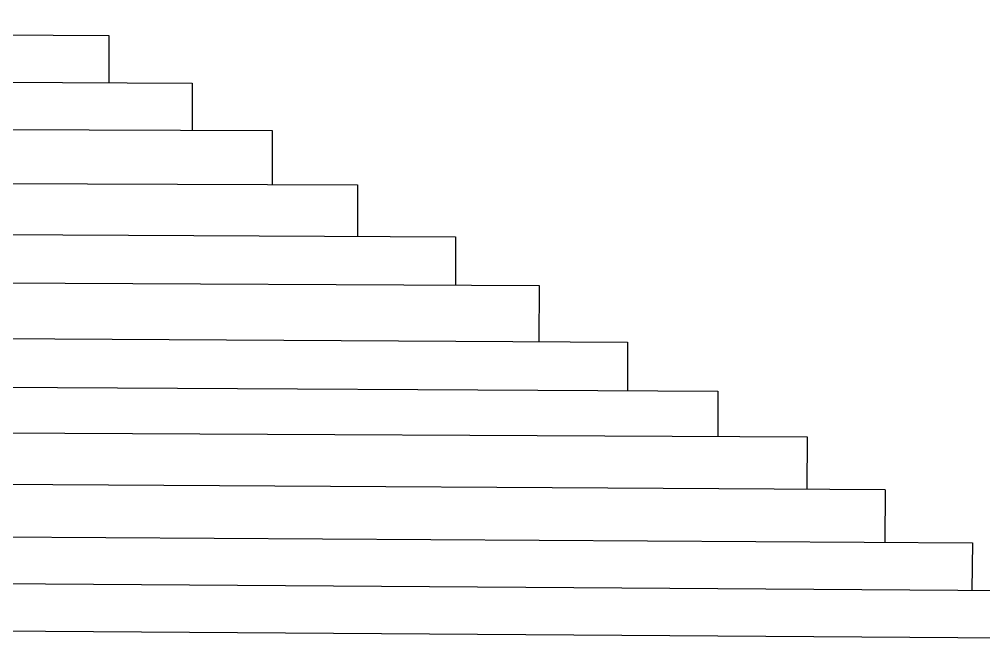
# Model space of a CAD drawing. Header units: millimetres. Extents: x 245 to 515, y 87 to 339.
# Drawn here: x 397.41 to 423.54, y 249.89 to 266.67 of the extents above; entities that cross this region are included whole.
import ezdxf

# ---------------------------------------------------------------- set-up
doc = ezdxf.new("R2010")
doc.units = ezdxf.units.MM
doc.layers.add('çziigi', color=10, linetype='Continuous')

msp = doc.modelspace()

# ---------------------------------------------------------------- linework, layer by layer
at = {"layer": 'çziigi'}
for p, q in [((333.04, 266.67), (399.834, 266.227)), ((399.834, 266.227), (399.834, 264.948)), ((330.85, 265.336), (402.099, 264.936)), ((402.099, 264.936), (402.099, 263.663)), ((328.38, 263.962), (404.26, 263.655)), ((404.26, 263.655), (404.26, 262.194)), ((325.957, 262.494), (406.576, 262.186)), ((406.576, 262.186), (406.576, 260.789)), ((323.7, 261.24), (409.23, 260.775)), ((409.23, 260.775), (409.23, 259.472)), ((321.282, 259.887), (411.498, 259.461)), ((411.498, 259.461), (411.489, 257.942)), ((318.772, 258.473), (413.892, 257.928)), ((413.892, 257.928), (413.892, 256.608)), ((316.396, 257.179), (416.339, 256.594)), ((416.339, 256.594), (416.339, 255.371)), ((314.121, 255.868), (418.759, 255.359)), ((418.759, 255.359), (418.75, 253.94)), ((420.869, 253.927), (311.864, 254.569)), ((420.869, 253.927), (420.86, 252.503)), ((309.594, 253.168), (423.236, 252.489)), ((423.236, 252.489), (423.224, 251.207)), ((307.124, 252.008), (425.344, 251.192)), ((304.905, 250.734), (427.79, 249.891))]:
    msp.add_line(p, q, dxfattribs=at)

doc.saveas('drawing.dxf')
